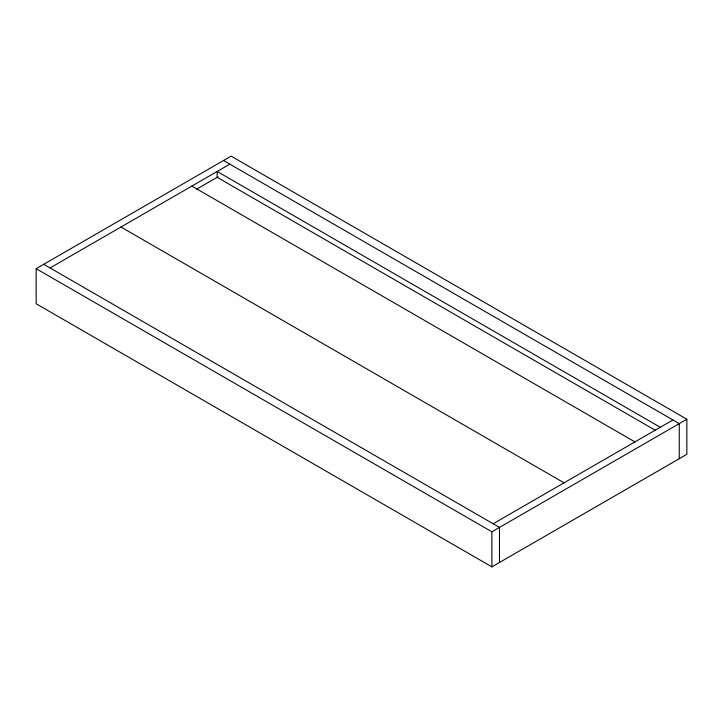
<?xml version="1.0" encoding="UTF-8"?>
<svg xmlns="http://www.w3.org/2000/svg" width="723" height="723" viewBox="0 0 723 723"><rect width="100%" height="100%" fill="white"/><g stroke="black" fill="none" stroke-linecap="round" stroke-linejoin="round"><path stroke-width="1.08" d="M36.15 268.676L231.107 156.123L686.85 419.241L686.85 454.324L491.893 566.877L36.15 303.759L36.15 268.676L491.893 531.794L686.85 419.241M50.077 267.944L229.842 164.157M196.62 189.182L218.12 176.774M493.158 523.759L672.923 419.973M223.515 160.506L679.259 423.624L679.259 458.707M660.262 427.284L217.18 171.468L217.18 177.316L655.372 430.302M191.866 186.082L634.948 441.898M120.967 227.013L564.048 482.828M43.742 264.293L499.485 527.41L499.485 562.494M491.893 531.794L491.893 566.877"/></g></svg>
